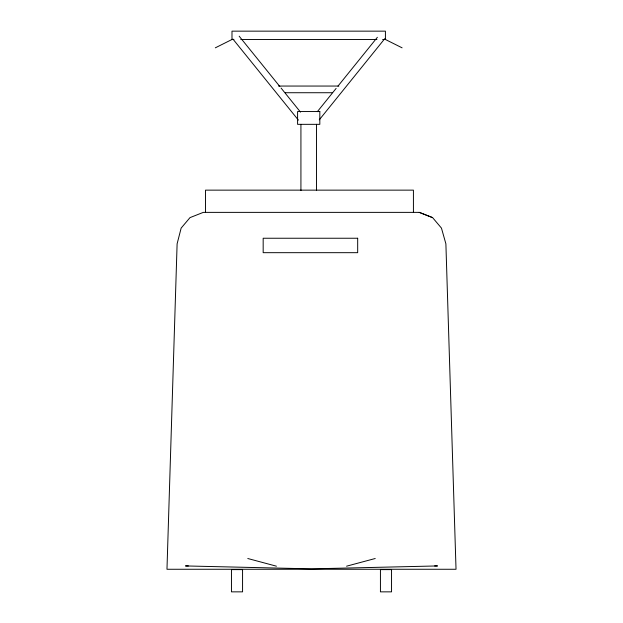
<?xml version="1.0" encoding="UTF-8"?>
<svg xmlns="http://www.w3.org/2000/svg" width="623" height="623" viewBox="0 0 623 623"><rect width="100%" height="100%" fill="white"/><g stroke="black" fill="none" stroke-linecap="round" stroke-linejoin="round"><path stroke-width="0.93" d="M317.333 111.688L336.132 88.396M337.954 86.138L377.374 37.294M319.28 119.826L384.78 38.665M215.317 47.831L231.99 39.49L233.936 39.49M346.552 566.19L375.217 558.512M240.743 39.49L376.946 39.49M382.639 39.49L385.419 39.49L402.1 47.831M278.543 86.052L338.865 86.052M285.357 92.726L332.051 92.726M419.302 212.373L203.3 212.373L189.999 217.622L181.137 228.104L177.111 243.834L166.972 569.266L456.028 569.266L445.889 243.834L441.458 228.104L432.596 217.622L419.302 212.373L432.596 217.622M188.387 565.933L185.467 565.933L311.5 568.861L437.533 565.933L434.613 565.933M247.783 558.512L276.448 566.19M239.17 36.189L279.867 86.566M281.082 88.069L300.512 112.132M232.901 39.039L298.394 120.114M413.423 212.373L413.423 190.14L205.512 190.14L205.512 212.373M385.419 39.49L385.419 31.15L231.99 31.15L231.99 39.49M316.484 124.312L316.484 190.591M300.925 124.366L300.925 190.591M319.825 111.548L297.584 111.548L297.584 124.335L319.825 124.335L319.825 111.548M357.68 238.243L263.171 238.243L263.171 252.681L357.68 252.681L357.68 238.243M242.565 569.617L231.452 569.617L231.452 591.85L242.565 591.85L242.565 569.617M391.548 569.617L380.435 569.617L380.435 591.85L391.548 591.85L391.548 569.617"/></g></svg>
